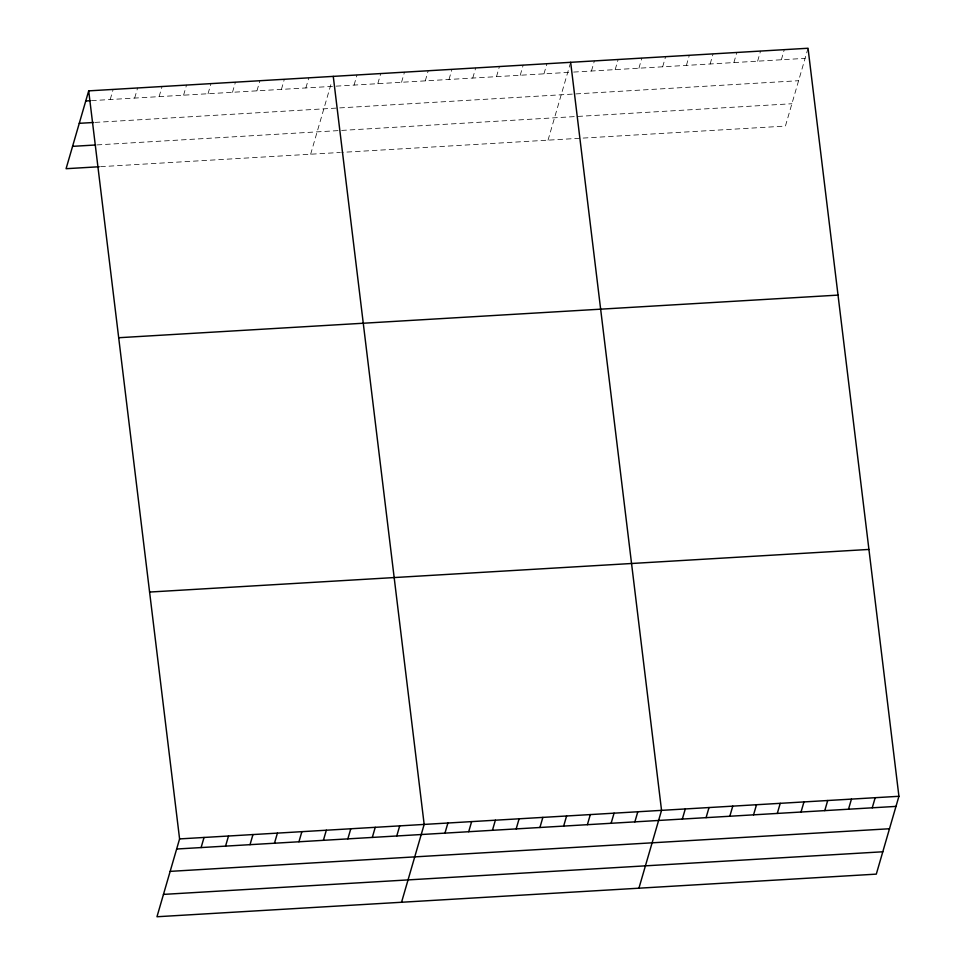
<?xml version="1.0" encoding="UTF-8"?>
<svg xmlns="http://www.w3.org/2000/svg" width="965" height="965" viewBox="0 0 965 965"><rect width="100%" height="100%" fill="white"/><g stroke="black" fill="none" stroke-linecap="round" stroke-linejoin="round"><path stroke-width="0.72" stroke-dasharray="4.83 3.62" d="M110.215 99.528L113.146 89.419M134.666 98.08L137.609 87.972M159.129 96.633L162.06 86.524M183.579 95.185L186.522 85.077M208.042 93.738L210.973 83.617M232.493 92.29L235.436 82.17M256.955 90.843L259.899 80.722M281.418 89.395L284.349 79.275M305.869 87.936L308.812 77.827M310.646 154.219L331.586 82.158M354.071 85.089L357.002 74.968M377.81 83.678L380.741 73.569M401.549 82.278L404.48 72.158M425.276 80.867L428.219 70.747M449.015 79.456L451.958 69.347M472.754 78.056L475.697 67.936M496.493 76.645L499.436 66.537M520.231 75.246L523.175 65.125M543.971 73.835L546.914 63.726M548.036 140.154L570.231 63.762M591.448 71.024L594.392 60.904M615.188 69.613L618.131 59.504M638.926 68.213L641.858 58.093M662.666 66.802L665.597 56.694M686.404 65.391L689.336 55.282M710.144 63.992L713.075 53.871M733.883 62.58L736.814 52.472M757.622 61.181L760.553 51.061M781.348 59.77L784.292 49.661M808.031 48.25L785.413 126.089L341.803 152.374M91.506 100.637L572.161 72.17M573.644 72.073L805.087 58.358M95.089 122.398L798.598 80.71M97.031 144.907L791.903 103.737M100.601 166.668L340.319 152.458"/><path stroke-width="1.45" d="M88.696 90.867L179.587 838.911L156.969 916.75L876.304 874.133L898.922 796.294L808.031 48.25L88.696 90.867L66.078 168.706L99.166 166.752M201.106 847.572L204.037 837.463M225.557 846.124L228.5 836.016M250.019 844.677L252.963 834.556M274.482 843.229L277.413 833.109M298.933 841.782L301.876 831.661M323.396 840.322L326.327 830.214M347.846 838.875L350.79 828.766M372.309 837.427L375.24 827.319M396.76 835.98L399.703 825.871M401.549 902.263L424.166 824.424L333.263 76.38M444.962 833.121L447.893 823.012M468.701 831.721L471.632 821.601M492.44 830.31L495.371 820.202M516.178 828.911L519.11 818.79M539.918 827.5L542.849 817.391M563.656 826.088L566.588 815.98M587.383 824.689L590.327 814.569M611.122 823.278L614.066 813.169M634.861 821.878L637.805 811.758M638.926 888.198L661.544 810.359L570.653 62.315M682.339 819.056L685.283 808.947M706.078 817.657L709.022 807.536M729.817 816.245L732.761 806.137M753.556 814.846L756.5 804.726M777.295 813.435L780.239 803.326M801.034 812.023L803.966 801.915M824.773 810.624L827.705 800.504M848.512 809.213L851.444 799.104M872.251 807.814L875.183 797.693M85.752 100.987L90.071 100.722M79.263 123.327L93.641 122.483M72.568 146.354L95.583 144.991M118.683 337.726L838.03 295.109M149.587 592.052L868.934 549.435M179.587 838.911L898.922 796.294M176.643 849.019L895.99 806.402M170.154 871.371L889.489 828.754M163.459 894.398L882.806 851.781"/></g></svg>
